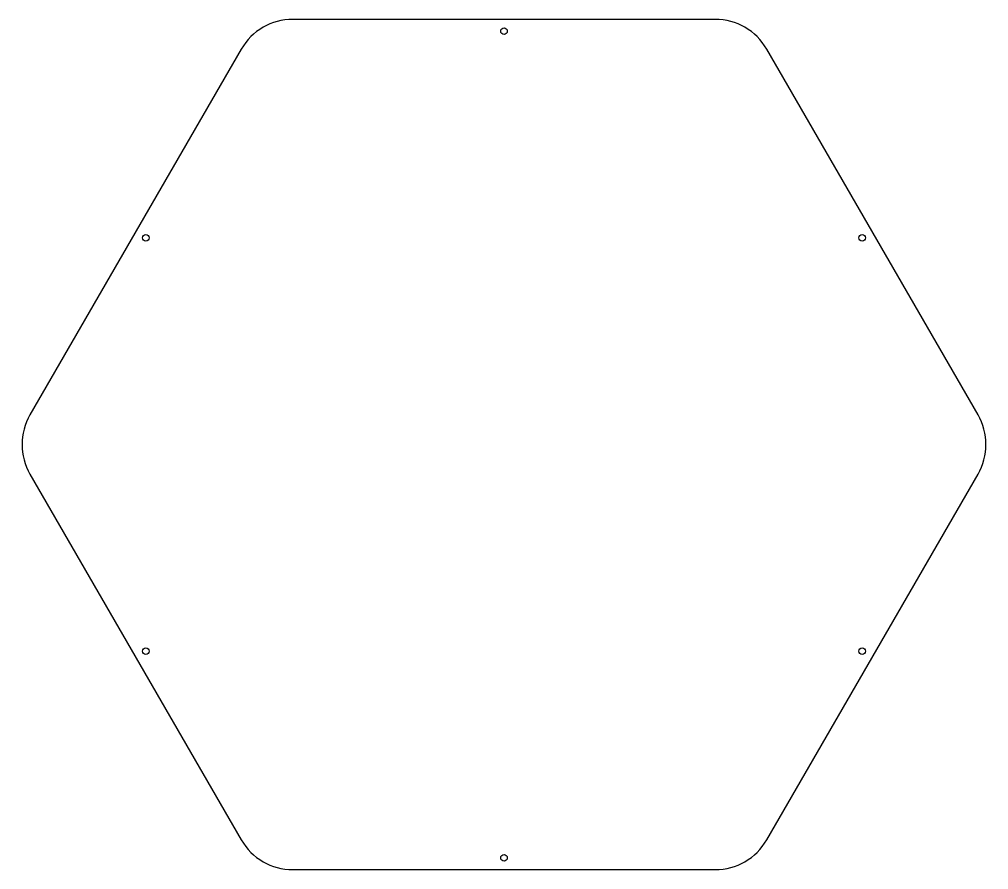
# Model space of a CAD drawing. Extents: x -245 to 245, y 785 to 1215.
import ezdxf

# ---------------------------------------------------------------- set-up
doc = ezdxf.new("R2010")
doc.units = 0
doc.layers.get('0').update_dxf_attribs({"linetype": 'continuous'})

# ---------------------------------------------------------------- blocks, each defined once
blk = doc.blocks.new('SHAPE2DVIEW')
at = {"color": 0}
for p, q in [((106.81, 1215), (-106.81, 1215)), ((-132.79, 1200), (-239.6, 1015)), ((239.6, 1015), (132.79, 1200)), ((-239.6, 985), (-132.79, 800)), ((132.79, 800), (239.6, 985)), ((-106.81, 785), (106.81, 785))]:
    blk.add_line(p, q, dxfattribs=at)
for centre in [(0, 1209), (-181, 1104.5), (181, 1104.5), (-181, 895.5), (181, 895.5), (0, 791)]:
    blk.add_circle(centre, 1.65, dxfattribs=at)
for centre, start, end in [((-106.81, 1185), 90, 150), ((106.81, 1185), 30, 90), ((-213.62, 1000), 150, -150), ((213.62, 1000), -30, 30), ((-106.81, 815), -150, -90), ((106.81, 815), -90, -30)]:
    blk.add_arc(centre, 30, start, end, dxfattribs=at)

msp = doc.modelspace()

# ---------------------------------------------------------------- block references
at = {"color": 0}
msp.add_blockref('SHAPE2DVIEW', (0, 0), dxfattribs=at)

doc.saveas('drawing.dxf')
